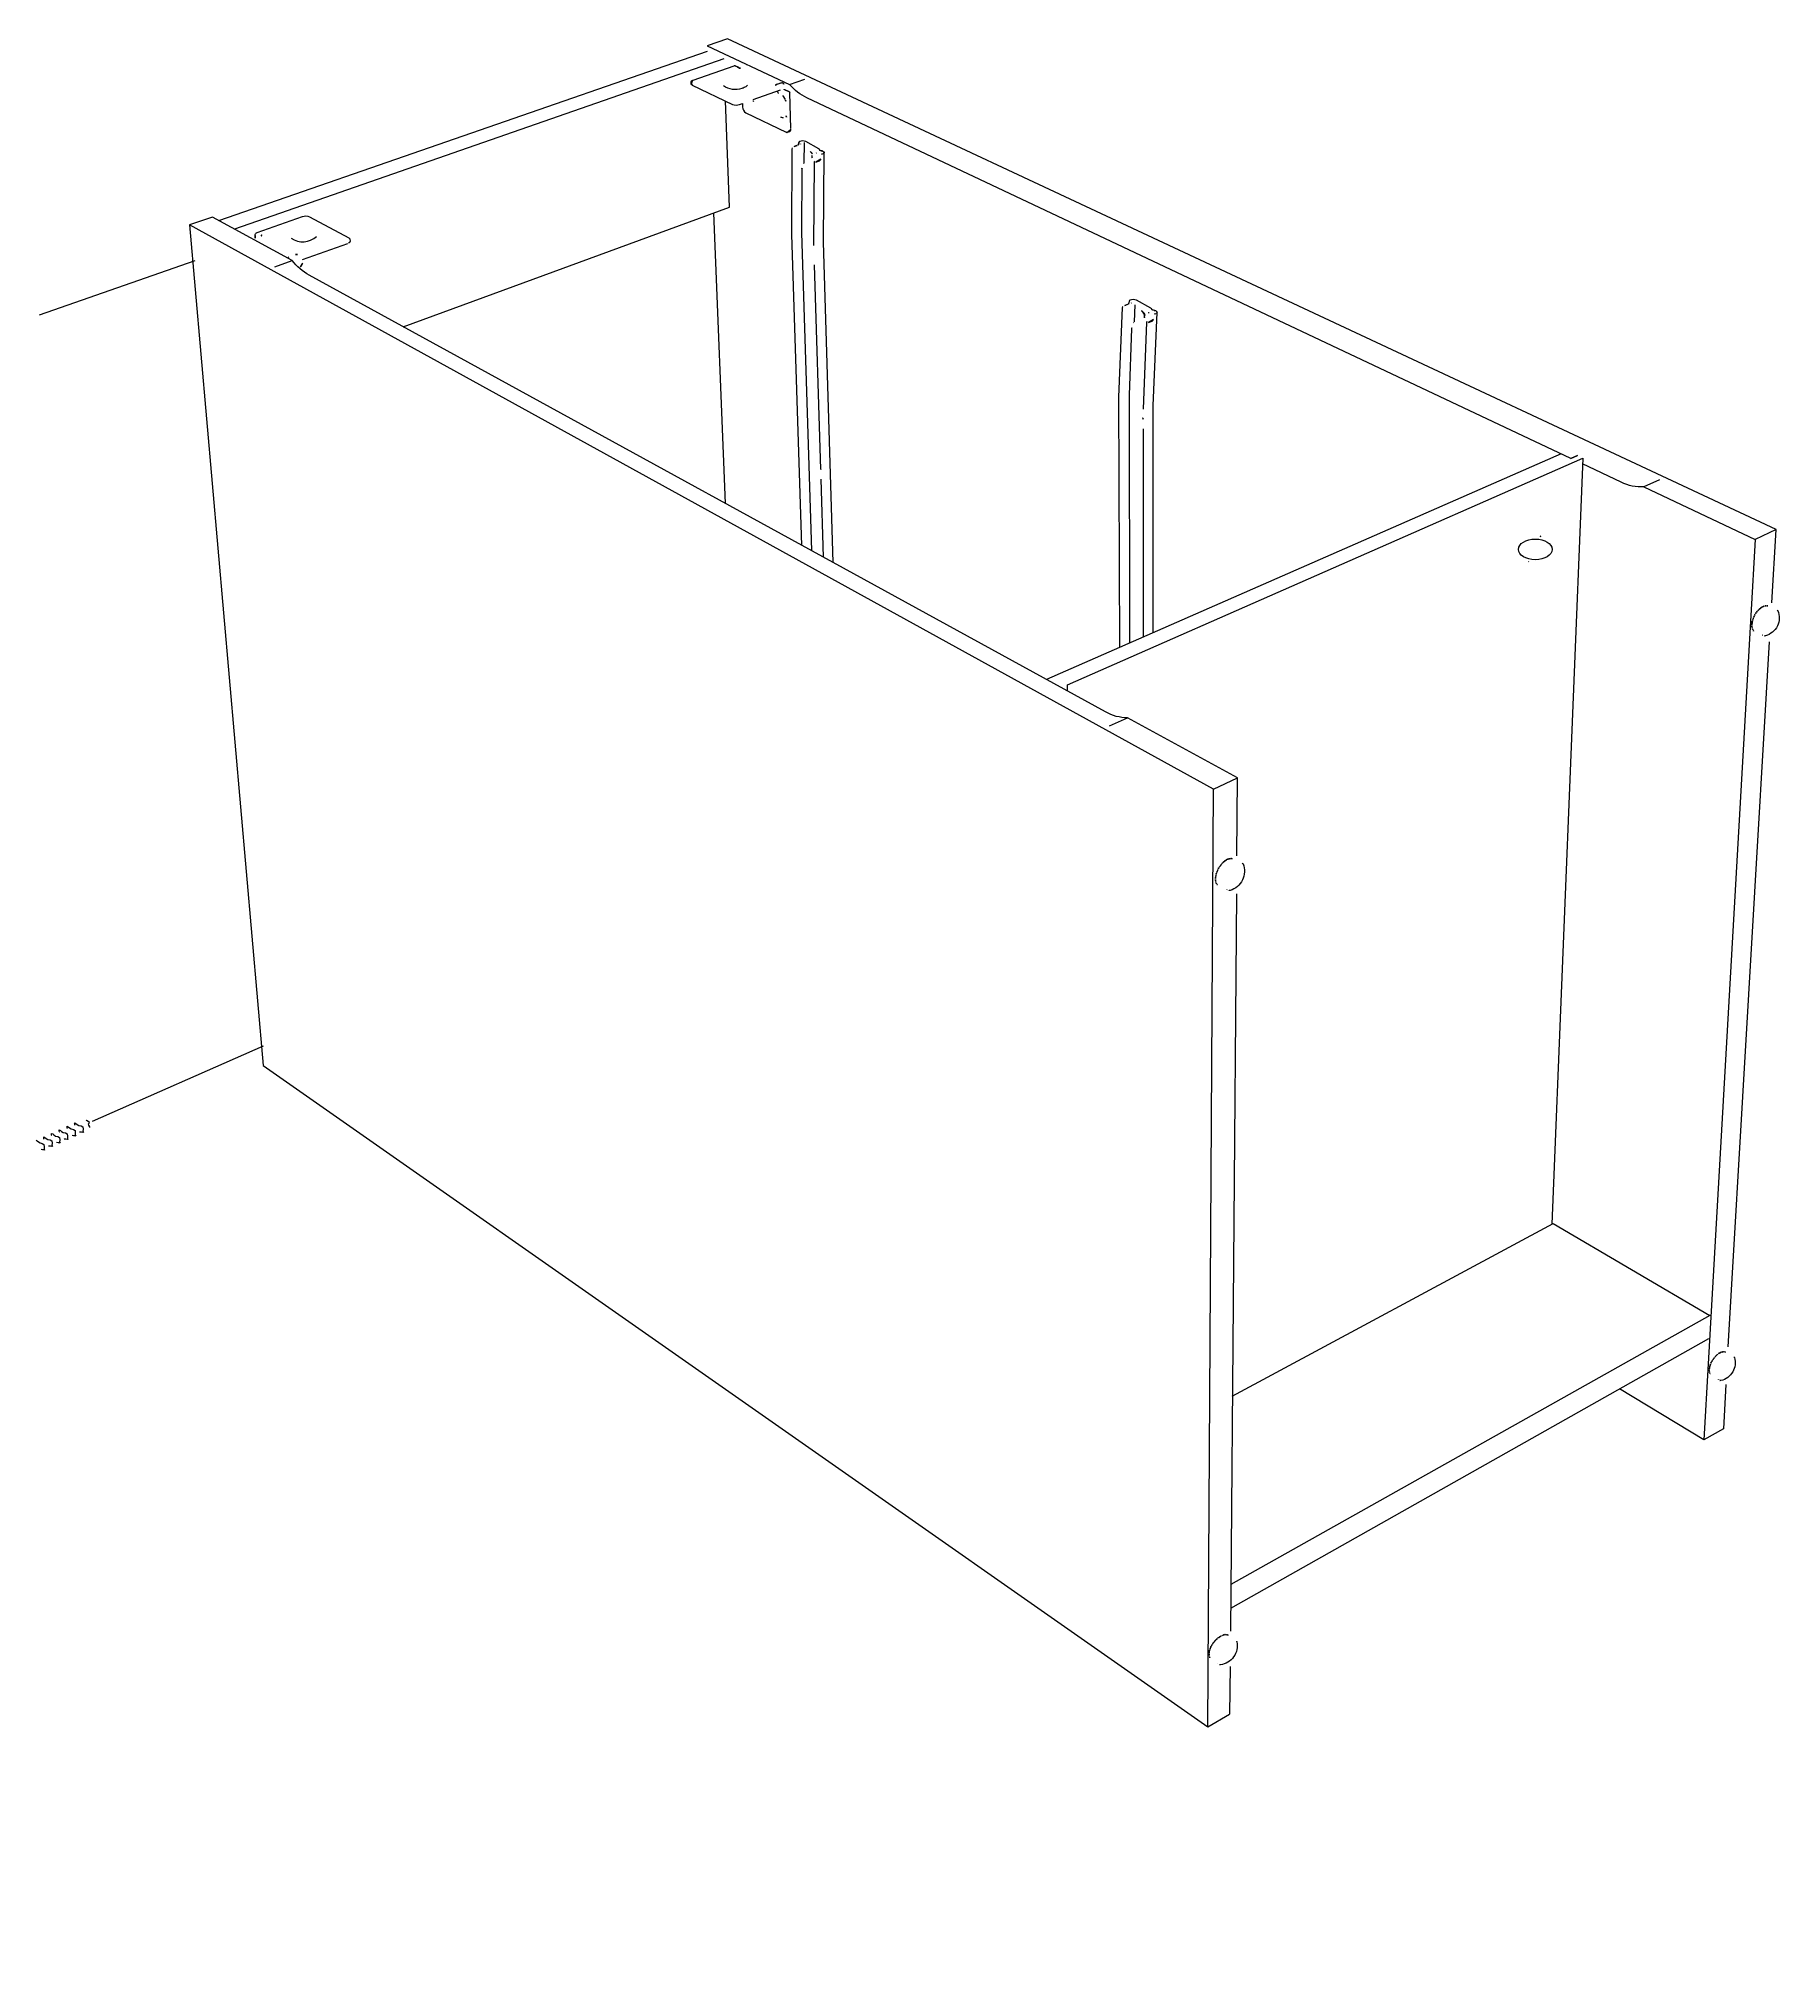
# Model space of a CAD drawing. Header units: metres. Extents: x -27.1 to 47.9, y -10.7 to 6.6.
# Drawn here: x 14.024 to 15.839, y -4.315 to -2.294 of the extents above; entities that cross this region are included whole.
import ezdxf

# ---------------------------------------------------------------- set-up
doc = ezdxf.new("R2010")
doc.units = ezdxf.units.M
doc.header["$MEASUREMENT"] = 0
doc.layers.add('PDF_Working_Num_Penna__255_Num_Penna__255_Num_Penna__255_Num_Penna__255_Num_Penna__255_Num_Penna__255', color=255, linetype='Continuous', lineweight=18)
doc.layers.add('PDF_Working_Num_Penna__7_Num_Penna__7_Num_Penna__7_Num_Penna__7_Num_Penna__7_Num_Penna__7', color=7, linetype='Continuous', lineweight=18)
doc.styles.add('GENERATED_STYLE_1', font='Arial')

msp = doc.modelspace()

# ---------------------------------------------------------------- linework, layer by layer
at = {"layer": 'PDF_Working_Num_Penna__255_Num_Penna__255_Num_Penna__255_Num_Penna__255_Num_Penna__255_Num_Penna__255', "color": 255, "linetype": 'Continuous', "lineweight": 18, "flags": 128}
for points in [[(14.0247, -2.5814), (14.1869, -2.5249)], [(14.2581, -3.3442), (14.0796, -3.4227)]]:
    msp.add_lwpolyline(points, dxfattribs=at)
at = {"layer": 'PDF_Working_Num_Penna__7_Num_Penna__7_Num_Penna__7_Num_Penna__7_Num_Penna__7_Num_Penna__7', "color": 7, "linetype": 'Continuous', "lineweight": 18, "flags": 128}
for points in [[(14.7422, -2.2936), (14.7211, -2.3009)], [(14.7211, -2.3009), (14.8069, -2.3414)], [(15.8313, -2.8819), (15.8358, -2.8055), (14.7422, -2.2936)], [(14.2116, -2.4831), (14.7213, -2.3064)], [(14.7383, -2.3144), (14.2281, -2.4921)], [(14.7063, -2.3367), (14.7491, -2.3217), (14.7494, -2.3216), (14.7498, -2.3216), (14.7502, -2.3218)], [(14.7442, -2.4693), (14.74, -2.3585)], [(14.7973, -2.3471), (14.7687, -2.3573)], [(14.8084, -2.3871), (14.8072, -2.3501)], [(14.8215, -2.4234), (14.8219, -2.4232), (14.8221, -2.423), (14.8224, -2.4019)], [(14.8093, -2.4978), (14.8096, -2.4081)], [(14.8324, -2.5092), (14.8329, -2.4221)], [(14.8424, -2.5057), (14.8431, -2.4122)], [(14.8198, -2.4291), (14.8194, -2.496), (14.8299, -2.8274)], [(14.4038, -2.5939), (14.7442, -2.4693)], [(14.74, -2.7782), (14.728, -2.4752)], [(15.243, -4.054), (15.249, -3.076), (14.1812, -2.4877)], [(14.8198, -2.8219), (14.8093, -2.4978)], [(14.8523, -2.8397), (14.8424, -2.5057)], [(14.0247, -2.5814), (14.1869, -2.5249)], [(14.2702, -2.5313), (14.2882, -2.525)], [(14.2988, -2.5238), (14.3462, -2.507)], [(14.8394, -2.7425), (14.8395, -2.7427), (14.833, -2.5293)], [(15.1513, -2.9282), (15.1505, -2.6672), (15.154, -2.574)], [(15.167, -2.5711), (15.1664, -2.5889)], [(15.1863, -2.6761), (15.1903, -2.5789)], [(15.1637, -2.5957), (15.1611, -2.6651), (15.1615, -2.9237)], [(15.1761, -2.6797), (15.1797, -2.5893)], [(15.1863, -2.9129), (15.1863, -2.6761)], [(15.1762, -2.9172), (15.1761, -2.7005)], [(15.6117, -2.7265), (15.0749, -2.9617)], [(15.0969, -2.9737), (15.0968, -2.9674), (15.6343, -2.7309), (15.602, -3.5297)], [(14.8423, -2.8342), (14.8398, -2.7527)], [(15.6979, -2.7609), (15.8139, -2.8156)], [(15.8358, -2.8055), (15.8139, -2.8156)], [(15.8139, -2.8156), (15.7606, -3.7548)], [(15.7858, -3.6576), (15.829, -2.9224)], [(15.1407, -3.0101), (15.1595, -3.0017)], [(15.249, -3.076), (15.2742, -3.0644)], [(15.2732, -3.1851), (15.2667, -3.9542)], [(14.2581, -3.3442), (14.0796, -3.4227)], [(15.2687, -3.7091), (15.6034, -3.529)], [(15.6034, -3.529), (15.7666, -3.6249)], [(15.7666, -3.6249), (15.2671, -3.9055)], [(15.7652, -3.6492), (15.2668, -3.9306)], [(15.7835, -3.697), (15.7808, -3.7432), (15.7606, -3.7548)], [(15.7606, -3.7548), (15.6726, -3.7015)], [(15.2663, -3.991), (15.2659, -4.0408)]]:
    msp.add_lwpolyline(points, dxfattribs=at)
for points in [[(14.7502, -2.3218), (14.7534, -2.3233)], [(14.7539, -2.324), (14.7533, -2.3237), (14.7531, -2.3236), (14.753, -2.3234), (14.753, -2.3232)], [(14.7536, -2.3234), (14.7538, -2.3236), (14.754, -2.3238)], [(14.7542, -2.3241), (14.7546, -2.3242), (14.755, -2.3242), (14.7555, -2.3242), (14.7559, -2.3241)], [(14.7625, -2.322), (14.7622, -2.322)], [(14.7044, -2.3408), (14.7043, -2.3384), (14.7044, -2.3381), (14.7045, -2.3378), (14.7048, -2.3374), (14.7052, -2.3372), (14.7057, -2.3369)], [(14.7055, -2.342), (14.7052, -2.3418), (14.7048, -2.3415), (14.7046, -2.3413), (14.7045, -2.341)], [(14.793, -2.3414), (14.7926, -2.3415), (14.7924, -2.3417), (14.7923, -2.3418), (14.7923, -2.342), (14.7925, -2.3422), (14.7927, -2.3423)], [(14.793, -2.3414), (14.799, -2.3393), (14.7994, -2.3394)], [(14.7998, -2.3395), (14.8002, -2.3398), (14.8006, -2.3401), (14.8008, -2.3406), (14.801, -2.3411)], [(14.7693, -2.3592), (14.769, -2.3582)], [(14.7945, -2.3486), (14.7946, -2.3493), (14.7948, -2.3498), (14.795, -2.3502), (14.7953, -2.3506)], [(14.8025, -2.3568), (14.802, -2.3559), (14.8016, -2.3551), (14.8011, -2.3543), (14.8005, -2.3536), (14.7999, -2.353)], [(14.8016, -2.347), (14.8014, -2.3465), (14.8012, -2.3461)], [(14.8061, -2.3486), (14.8028, -2.3471), (14.8024, -2.3469), (14.802, -2.3469)], [(14.8031, -2.3587), (14.8028, -2.3577)], [(14.8072, -2.3501), (14.8071, -2.3496), (14.8068, -2.3492), (14.8065, -2.3488)], [(14.7979, -2.3752), (14.8003, -2.376)], [(14.8037, -2.3753), (14.8035, -2.3746), (14.8033, -2.374)], [(14.8033, -2.391), (14.8037, -2.3911), (14.8042, -2.3912), (14.8045, -2.3912)], [(14.8049, -2.3911), (14.8069, -2.3904), (14.8073, -2.3902), (14.8076, -2.3899), (14.8079, -2.3895), (14.8082, -2.389), (14.8083, -2.3885), (14.8084, -2.3878)], [(14.8149, -2.4048), (14.8144, -2.405), (14.8139, -2.4051), (14.8134, -2.4054), (14.8129, -2.4056), (14.8124, -2.4058), (14.8119, -2.4061)], [(14.817, -2.4012), (14.8159, -2.4044)], [(14.817, -2.4012), (14.817, -2.4014)], [(14.8183, -2.4035), (14.8185, -2.4033)], [(14.81, -2.4072), (14.8099, -2.4073), (14.8097, -2.4076), (14.8097, -2.4078)], [(14.8293, -2.4121), (14.8295, -2.4121), (14.8297, -2.4122), (14.8291, -2.4117), (14.8285, -2.4113)], [(14.8297, -2.4122), (14.8302, -2.4129), (14.8308, -2.4136)], [(14.8305, -2.4153), (14.8303, -2.4157), (14.8302, -2.4162), (14.8301, -2.4167), (14.8303, -2.4172), (14.8305, -2.4177)], [(14.8327, -2.4214), (14.8328, -2.4216)], [(14.8342, -2.4224), (14.838, -2.421), (14.8384, -2.4207), (14.8388, -2.4203), (14.8391, -2.42), (14.8394, -2.4195), (14.8395, -2.4193)], [(14.8351, -2.4126), (14.8348, -2.4128), (14.8346, -2.4129)], [(14.8398, -2.4104), (14.8393, -2.4103), (14.839, -2.4102), (14.8386, -2.4101), (14.8384, -2.4099), (14.8382, -2.4098)], [(14.8421, -2.411), (14.8416, -2.4108), (14.841, -2.4106), (14.8404, -2.4105)], [(14.8414, -2.4137), (14.8412, -2.4138), (14.8409, -2.4138), (14.8406, -2.4138), (14.8404, -2.4137)], [(14.8431, -2.4122), (14.843, -2.4126), (14.8428, -2.4129), (14.8425, -2.4132), (14.8421, -2.4134)], [(14.8431, -2.4122), (14.843, -2.4119), (14.8428, -2.4116), (14.8425, -2.4113)], [(14.8198, -2.4291), (14.8198, -2.4288), (14.8199, -2.4285)], [(14.2495, -2.4988), (14.2497, -2.5014)], [(14.2557, -2.4992), (14.2561, -2.4991), (14.2563, -2.4989), (14.2565, -2.4987), (14.2565, -2.4985), (14.2564, -2.4983), (14.2562, -2.4981)], [(14.3485, -2.5049), (14.3484, -2.5053), (14.3483, -2.5057), (14.3479, -2.506), (14.3475, -2.5064), (14.3469, -2.5067)], [(14.2846, -2.5211), (14.2842, -2.5215), (14.2838, -2.5219)], [(14.2939, -2.5187), (14.2936, -2.5186), (14.2932, -2.5185), (14.2927, -2.5185), (14.2922, -2.5185), (14.2918, -2.5185)], [(14.2964, -2.5314), (14.2969, -2.5311), (14.2975, -2.5308), (14.298, -2.5303), (14.2984, -2.5297), (14.2987, -2.5291), (14.2989, -2.5284), (14.2991, -2.5277)], [(15.1616, -2.5665), (15.1617, -2.5667)], [(15.1545, -2.573), (15.1543, -2.5731), (15.1541, -2.5734), (15.1541, -2.5736)], [(15.1598, -2.5705), (15.1593, -2.5707), (15.1588, -2.571), (15.1582, -2.5712), (15.1577, -2.5714), (15.1572, -2.5717), (15.1567, -2.5719)], [(15.1604, -2.57), (15.1603, -2.5702), (15.1602, -2.5704)], [(15.1632, -2.5692), (15.1634, -2.569)], [(15.1746, -2.578), (15.175, -2.5782), (15.1753, -2.5785), (15.1747, -2.5778), (15.174, -2.5774)], [(15.1753, -2.5785), (15.1759, -2.5791), (15.1765, -2.5799), (15.177, -2.5808), (15.1775, -2.5817)], [(15.1773, -2.5819), (15.177, -2.5823), (15.1768, -2.5827), (15.1768, -2.5832), (15.1768, -2.5836), (15.177, -2.5842), (15.1772, -2.5847)], [(15.1812, -2.5896), (15.185, -2.5881), (15.1854, -2.5877), (15.1858, -2.5874), (15.1862, -2.587), (15.1865, -2.5865), (15.1866, -2.5862)], [(15.1819, -2.5792), (15.1816, -2.5794), (15.1813, -2.5795)], [(15.1866, -2.5767), (15.1861, -2.5766), (15.1857, -2.5765), (15.1854, -2.5764), (15.1851, -2.5762), (15.1849, -2.576)], [(15.1891, -2.5774), (15.1885, -2.5772), (15.188, -2.577), (15.1873, -2.5768)], [(15.1887, -2.5804), (15.1885, -2.5805), (15.1882, -2.5805), (15.1879, -2.5805), (15.1876, -2.5805)], [(15.1903, -2.5789), (15.1902, -2.5792), (15.19, -2.5796), (15.1897, -2.5799), (15.1893, -2.5801)], [(15.1903, -2.5789), (15.1903, -2.5786), (15.1901, -2.5783), (15.1899, -2.578), (15.1895, -2.5777)], [(15.1637, -2.5957), (15.1638, -2.5954), (15.1639, -2.595)], [(15.1656, -2.5897), (15.166, -2.5895)], [(15.1795, -2.5886), (15.1796, -2.5888), (15.1797, -2.5891)], [(15.1752, -2.6893), (15.175, -2.6892)], [(15.1752, -2.6893), (15.1757, -2.6898), (15.1761, -2.6904)], [(15.6219, -2.7313), (15.6287, -2.7283)], [(15.5898, -2.8124), (15.5904, -2.8126)], [(15.578, -2.8389), (15.5775, -2.8387)], [(15.8166, -2.8903), (15.8164, -2.8905)], [(15.8174, -2.8894), (15.8171, -2.8895), (15.817, -2.8897), (15.8169, -2.8899), (15.8168, -2.8901)], [(15.8187, -2.8881), (15.8184, -2.8882), (15.8183, -2.8884), (15.8182, -2.8886), (15.8178, -2.889)], [(15.8201, -2.887), (15.8197, -2.8871), (15.8196, -2.8873), (15.8195, -2.8875), (15.8191, -2.8878)], [(15.8213, -2.8862), (15.8211, -2.8862), (15.8208, -2.8865), (15.8204, -2.8868)], [(15.8226, -2.8855), (15.8223, -2.8856), (15.8222, -2.8858), (15.8218, -2.886)], [(15.8239, -2.885), (15.8236, -2.8851), (15.8235, -2.8853), (15.8231, -2.8854)], [(15.8251, -2.8848), (15.8249, -2.8849), (15.8244, -2.885)], [(15.8263, -2.8848), (15.826, -2.8849), (15.8257, -2.8849)], [(15.8263, -2.8848), (15.8271, -2.8851)], [(15.8106, -2.9044), (15.8105, -2.9046), (15.8105, -2.9048), (15.8105, -2.905), (15.8106, -2.9056)], [(15.8106, -2.9067), (15.8105, -2.9064), (15.8105, -2.9062)], [(15.8107, -2.9027), (15.8107, -2.903), (15.8106, -2.9032), (15.8107, -2.9035), (15.8106, -2.904)], [(15.8106, -2.9067), (15.8108, -2.907)], [(15.8108, -2.908), (15.8107, -2.9077)], [(15.811, -2.9011), (15.8109, -2.9013), (15.8109, -2.9015), (15.8109, -2.9018), (15.8108, -2.9023)], [(15.8108, -2.908), (15.8111, -2.9084)], [(15.8111, -2.901), (15.8112, -2.9005)], [(15.8112, -2.9093), (15.8111, -2.909)], [(15.8112, -2.9093), (15.8114, -2.9094), (15.8116, -2.9096)], [(15.8114, -2.9), (15.8113, -2.8998), (15.8114, -2.8996), (15.8115, -2.8994)], [(15.8123, -2.8974), (15.8121, -2.8976), (15.812, -2.8978), (15.8119, -2.898), (15.812, -2.8982), (15.8118, -2.8987)], [(15.8118, -2.9103), (15.8121, -2.9105), (15.8122, -2.9107)], [(15.813, -2.8957), (15.8129, -2.8958), (15.8128, -2.896), (15.8127, -2.8962), (15.8127, -2.8964), (15.8125, -2.8969)], [(15.814, -2.8939), (15.8139, -2.8941), (15.8137, -2.8942), (15.8136, -2.8945), (15.8136, -2.8947), (15.8133, -2.8951)], [(15.815, -2.8923), (15.8147, -2.8925), (15.8146, -2.8928), (15.8146, -2.893), (15.8143, -2.8934)], [(15.8162, -2.8908), (15.8159, -2.891), (15.8158, -2.8912), (15.8157, -2.8914), (15.8154, -2.8918)], [(15.8124, -2.9112), (15.8123, -2.911)], [(15.822, -2.9155), (15.8218, -2.9156)], [(15.824, -2.9162), (15.8237, -2.9162)], [(15.2584, -3.1532), (15.2583, -3.1532), (15.2581, -3.1534), (15.2579, -3.1536), (15.2579, -3.1538), (15.2577, -3.154)], [(15.2598, -3.1519), (15.2597, -3.1519), (15.2595, -3.152), (15.2593, -3.1522), (15.2592, -3.1524), (15.2588, -3.1528)], [(15.2612, -3.1507), (15.261, -3.1507), (15.2609, -3.1509), (15.2607, -3.151), (15.2606, -3.1512), (15.2602, -3.1516)], [(15.2626, -3.1499), (15.2623, -3.1499), (15.2621, -3.1502), (15.2616, -3.1505)], [(15.2639, -3.1491), (15.2636, -3.1492), (15.2635, -3.1494), (15.2631, -3.1496)], [(15.2653, -3.1486), (15.265, -3.1487), (15.2649, -3.1489), (15.2645, -3.1491)], [(15.2666, -3.1484), (15.2663, -3.1485), (15.2659, -3.1486)], [(15.2678, -3.1484), (15.2676, -3.1484), (15.2672, -3.1486)], [(15.2678, -3.1484), (15.2686, -3.1487)], [(15.2512, -3.1692), (15.2511, -3.1694), (15.2511, -3.1696), (15.2511, -3.1698), (15.2512, -3.1704)], [(15.2512, -3.1715), (15.2511, -3.1713), (15.2511, -3.171)], [(15.2514, -3.1674), (15.2513, -3.1676), (15.2512, -3.1679), (15.2513, -3.1682), (15.2512, -3.1687)], [(15.2512, -3.1715), (15.2514, -3.172)], [(15.2515, -3.173), (15.2513, -3.1727)], [(15.2517, -3.1657), (15.2515, -3.1658), (15.2515, -3.1661), (15.2515, -3.1662), (15.2516, -3.1664), (15.2515, -3.1669)], [(15.2515, -3.173), (15.2517, -3.1734)], [(15.2517, -3.1656), (15.2519, -3.165)], [(15.252, -3.1645), (15.252, -3.1643), (15.252, -3.1641), (15.2521, -3.1638)], [(15.253, -3.1618), (15.2528, -3.1619), (15.2527, -3.1622), (15.2526, -3.1624), (15.2527, -3.1626), (15.2524, -3.1631)], [(15.2538, -3.1599), (15.2536, -3.1601), (15.2535, -3.1603), (15.2534, -3.1605), (15.2534, -3.1607), (15.2532, -3.1612)], [(15.2548, -3.158), (15.2547, -3.1582), (15.2545, -3.1584), (15.2544, -3.1586), (15.2544, -3.1588), (15.2541, -3.1593)], [(15.2559, -3.1563), (15.2558, -3.1564), (15.2556, -3.1566), (15.2555, -3.1568), (15.2554, -3.157), (15.2551, -3.1575)], [(15.2571, -3.1547), (15.257, -3.1548), (15.2568, -3.1549), (15.2567, -3.1551), (15.2566, -3.1554), (15.2562, -3.1559)], [(15.2576, -3.1542), (15.2573, -3.1544)], [(15.2519, -3.1743), (15.2518, -3.174)], [(15.2519, -3.1743), (15.2521, -3.1744), (15.2522, -3.1747)], [(15.2525, -3.1754), (15.2528, -3.1756), (15.2529, -3.1758)], [(15.2532, -3.1764), (15.2531, -3.1762)], [(15.2632, -3.1809), (15.2631, -3.181)], [(15.2654, -3.1817), (15.2651, -3.1816)], [(15.2663, -3.1817), (15.2665, -3.1817)], [(15.7666, -3.6786), (15.7665, -3.6788), (15.7664, -3.679), (15.7664, -3.6793), (15.7664, -3.6798)], [(15.767, -3.6771), (15.7669, -3.6772), (15.7668, -3.6774), (15.7668, -3.6776), (15.7667, -3.6782)], [(15.767, -3.677), (15.7672, -3.6765)], [(15.7674, -3.676), (15.7674, -3.6757), (15.7675, -3.6754)], [(15.7685, -3.6737), (15.7683, -3.6738), (15.7681, -3.674), (15.7681, -3.6742), (15.7681, -3.6744), (15.7679, -3.6748)], [(15.7693, -3.672), (15.7692, -3.6721), (15.769, -3.6723), (15.7689, -3.6725), (15.7689, -3.6727), (15.7687, -3.6732)], [(15.7704, -3.6704), (15.7702, -3.6705), (15.7701, -3.6707), (15.7699, -3.6709), (15.7699, -3.6711), (15.7696, -3.6715)], [(15.7715, -3.669), (15.7711, -3.6691), (15.771, -3.6694), (15.771, -3.6696), (15.7706, -3.67)], [(15.7726, -3.6676), (15.7723, -3.6678), (15.7722, -3.6679), (15.7722, -3.6681), (15.7718, -3.6685)], [(15.7731, -3.6672), (15.7728, -3.6674)], [(15.7739, -3.6663), (15.7736, -3.6665), (15.7734, -3.6667), (15.7734, -3.6669), (15.7732, -3.667)], [(15.7752, -3.6653), (15.7749, -3.6653), (15.7748, -3.6655), (15.7746, -3.6657), (15.7743, -3.666)], [(15.7765, -3.6643), (15.7762, -3.6644), (15.7761, -3.6645), (15.7759, -3.6647), (15.7756, -3.665)], [(15.7778, -3.6636), (15.7775, -3.6637), (15.7773, -3.6639), (15.7769, -3.6642)], [(15.779, -3.6631), (15.7787, -3.6632), (15.7786, -3.6633), (15.7782, -3.6635)], [(15.7802, -3.6627), (15.78, -3.6628), (15.7798, -3.6629), (15.7795, -3.6631)], [(15.7814, -3.6626), (15.7811, -3.6627), (15.7807, -3.6628)], [(15.7825, -3.6627), (15.7822, -3.6628), (15.7819, -3.6628)], [(15.7825, -3.6628), (15.7831, -3.6631)], [(15.7663, -3.6802), (15.7662, -3.6804), (15.7661, -3.6808), (15.7662, -3.6813)], [(15.7661, -3.6823), (15.7661, -3.6821)], [(15.7661, -3.6823), (15.7662, -3.6827)], [(15.7662, -3.6837), (15.7661, -3.6834)], [(15.7662, -3.6837), (15.7664, -3.6841)], [(15.7664, -3.6849), (15.7664, -3.6846)], [(15.7664, -3.6849), (15.7666, -3.685), (15.7667, -3.6853)], [(15.7669, -3.686), (15.7671, -3.6861), (15.7672, -3.6863)], [(15.7674, -3.6869), (15.7673, -3.6867)], [(15.7757, -3.6918), (15.7756, -3.6919)], [(15.7775, -3.6927), (15.7773, -3.6926)], [(15.2533, -3.9617), (15.253, -3.9619)], [(15.2542, -3.9609), (15.2539, -3.961), (15.2537, -3.9612), (15.2536, -3.9614), (15.2535, -3.9615)], [(15.2557, -3.9599), (15.2554, -3.9599), (15.2552, -3.9601), (15.2551, -3.9603), (15.2547, -3.9606)], [(15.2572, -3.959), (15.2569, -3.9591), (15.2567, -3.9592), (15.2566, -3.9594), (15.2561, -3.9596)], [(15.2586, -3.9584), (15.2583, -3.9584), (15.258, -3.9587), (15.2576, -3.9589)], [(15.26, -3.9579), (15.2596, -3.958), (15.2595, -3.9582), (15.2591, -3.9583)], [(15.2613, -3.9577), (15.261, -3.9577), (15.2608, -3.9579), (15.2604, -3.958)], [(15.2625, -3.9577), (15.2622, -3.9578), (15.2618, -3.9578)], [(15.2636, -3.9579), (15.2634, -3.9579), (15.263, -3.958)], [(15.2636, -3.9579), (15.2643, -3.9584)], [(15.2445, -3.977), (15.2444, -3.9768), (15.2445, -3.9765)], [(15.2444, -3.9784), (15.2444, -3.9781)], [(15.2444, -3.9784), (15.2445, -3.9789)], [(15.2445, -3.977), (15.2445, -3.9774)], [(15.2446, -3.9798), (15.2445, -3.9794)], [(15.2449, -3.9748), (15.2447, -3.975), (15.2447, -3.9752), (15.2446, -3.9754), (15.2447, -3.9759)], [(15.2446, -3.9798), (15.2447, -3.9799), (15.2448, -3.9802)], [(15.2449, -3.9809), (15.2451, -3.9811), (15.2452, -3.9813)], [(15.2453, -3.9731), (15.2452, -3.9733), (15.2451, -3.9736), (15.2451, -3.9739), (15.245, -3.9743)], [(15.2454, -3.9819), (15.2453, -3.9817)], [(15.2459, -3.9715), (15.2458, -3.9717), (15.2457, -3.9719), (15.2457, -3.972), (15.2455, -3.9727)], [(15.246, -3.9714), (15.2462, -3.971)], [(15.2464, -3.9705), (15.2464, -3.9703), (15.2465, -3.9701), (15.2466, -3.9699)], [(15.2478, -3.9681), (15.2476, -3.9682), (15.2474, -3.9684), (15.2473, -3.9686), (15.2473, -3.9688), (15.2471, -3.9693)], [(15.2488, -3.9664), (15.2487, -3.9665), (15.2485, -3.9667), (15.2484, -3.9669), (15.2484, -3.9671), (15.2481, -3.9676)], [(15.2501, -3.9648), (15.2499, -3.965), (15.2498, -3.9651), (15.2496, -3.9653), (15.2496, -3.9655), (15.2492, -3.9659)], [(15.2514, -3.9634), (15.2511, -3.9636), (15.2509, -3.9638), (15.2508, -3.964), (15.2504, -3.9644)], [(15.2528, -3.9621), (15.2524, -3.9622), (15.2523, -3.9624), (15.2522, -3.9626), (15.2518, -3.963)], [(15.2537, -3.9879), (15.2535, -3.988)], [(15.2555, -3.9891), (15.2552, -3.989)]]:
    msp.add_lwpolyline(points, close=True, dxfattribs=at)
for points in [[(14.7055, -2.342), (14.7475, -2.3621, 0.176468), (14.7548, -2.3622), (14.7579, -2.3611), (14.758, -2.3647, 0.256955), (14.7614, -2.3709), (14.8033, -2.391)], [(14.7631, -2.3419), (14.763, -2.3421), (14.7628, -2.3423), (14.7624, -2.3428), (14.7618, -2.3433), (14.7612, -2.3438), (14.7604, -2.3442), (14.7596, -2.3446), (14.7586, -2.345), (14.758, -2.3452), (14.7573, -2.3454, -0.24708), (14.738, -2.3427)], [(15.6219, -2.7313), (14.8249, -2.3553, -0.097733), (14.8069, -2.3414), (14.8229, -2.3357)], [(14.8382, -2.4095), (14.8381, -2.4092), (14.838, -2.4089), (14.8377, -2.4086), (14.8373, -2.4084), (14.8238, -2.4009, 0.216747), (14.8173, -2.4009), (14.8172, -2.401), (14.817, -2.4012)], [(15.2735, -3.1455), (15.2742, -3.0644), (15.1595, -3.0017, -0.138025), (15.1366, -2.9955), (14.306, -2.5402, -0.092201), (14.2882, -2.525), (14.205, -2.4795), (14.1812, -2.4877), (14.2579, -3.3642), (15.243, -4.054), (15.2659, -4.0408)], [(14.2495, -2.4988), (14.2495, -2.4982), (14.2496, -2.4977), (14.2499, -2.4971), (14.2502, -2.4966), (14.2506, -2.4962), (14.251, -2.4958), (14.2515, -2.4956), (14.2988, -2.479, -0.188336), (14.3063, -2.4792), (14.3473, -2.5013), (14.3477, -2.5015), (14.348, -2.5018), (14.3482, -2.5021), (14.3483, -2.5024), (14.3485, -2.5049)], [(15.1848, -2.5758), (15.1848, -2.5754), (15.1846, -2.5751), (15.1842, -2.5748), (15.1838, -2.5745), (15.1688, -2.5663, 0.214188), (15.162, -2.5662), (15.1617, -2.5663), (15.1616, -2.5665), (15.1604, -2.57)], [(15.7143, -2.7536), (15.6979, -2.7609, -0.133885), (15.6744, -2.7561), (15.634, -2.737)], [(15.8368, -2.8894), (15.8372, -2.8897), (15.8375, -2.8898), (15.8377, -2.89, -0.446733), (15.8249, -2.9162), (15.8243, -2.9162), (15.824, -2.9162)], [(15.279, -3.1533), (15.2794, -3.1536), (15.2797, -3.1537), (15.2799, -3.1539, -0.446567), (15.2663, -3.1817), (15.2657, -3.1817), (15.2654, -3.1817)], [(15.7917, -3.6681), (15.792, -3.6684), (15.7922, -3.6685), (15.7924, -3.6688, -0.433455), (15.7783, -3.6928), (15.7778, -3.6927), (15.7775, -3.6927)], [(15.2729, -3.9645), (15.2732, -3.9648), (15.2734, -3.965), (15.2735, -3.9652, -0.433213), (15.2563, -3.9892), (15.2558, -3.9891), (15.2555, -3.9891)]]:
    msp.add_lwpolyline(points, format="xyb", dxfattribs=at)
at = {"layer": 'PDF_Working_Num_Penna__7_Num_Penna__7_Num_Penna__7_Num_Penna__7_Num_Penna__7_Num_Penna__7', "color": 7, "linetype": 'Continuous', "lineweight": 18}
msp.add_arc((14.2991, -2.4834), 0.0219, 236.4286, 311.2287, dxfattribs=at)
msp.add_ellipse((15.5847, -2.8261), major_axis=(0.0176, 0), ratio=0.611575, dxfattribs=at)
for points in [[(14.0369, -3.4374), (14.038, -3.4374), (14.0366, -3.4351), (14.0373, -3.4351)], [(14.0373, -3.4351), (14.0388, -3.4351), (14.0401, -3.4383), (14.0438, -3.4383)], [(14.045, -3.4338), (14.0461, -3.4338), (14.0446, -3.4314), (14.0453, -3.4314)], [(14.0453, -3.4314), (14.0469, -3.4314), (14.0481, -3.4346), (14.0519, -3.4346)], [(14.0519, -3.4346), (14.0556, -3.4346), (14.0527, -3.4416), (14.0542, -3.4416)], [(14.0531, -3.4301), (14.0542, -3.4301), (14.0527, -3.4277), (14.0534, -3.4277)], [(14.0534, -3.4277), (14.055, -3.4277), (14.0563, -3.4309), (14.06, -3.4309)], [(14.06, -3.4309), (14.0637, -3.4309), (14.0608, -3.4379), (14.0624, -3.4379)], [(14.0612, -3.4264), (14.0623, -3.4264), (14.0608, -3.4241), (14.0615, -3.4241)], [(14.0615, -3.4241), (14.0631, -3.4241), (14.0644, -3.4273), (14.0681, -3.4273)], [(14.0704, -3.4342), (14.0714, -3.4342), (14.065, -3.4336), (14.0668, -3.4336)], [(14.0681, -3.4273), (14.0718, -3.4273), (14.0689, -3.4342), (14.0704, -3.4342)], [(14.0765, -3.4243), (14.0789, -3.4243), (14.0723, -3.4213), (14.0732, -3.4213)], [(14.077, -3.4288), (14.0779, -3.4288), (14.0742, -3.4243), (14.0765, -3.4243)], [(14.0211, -3.4423), (14.0226, -3.4423), (14.0239, -3.4455), (14.0276, -3.4455)], [(14.03, -3.4525), (14.031, -3.4525), (14.0245, -3.4518), (14.0263, -3.4518)], [(14.0276, -3.4455), (14.0313, -3.4455), (14.0284, -3.4525), (14.03, -3.4525)], [(14.0289, -3.441), (14.03, -3.441), (14.0285, -3.4387), (14.0292, -3.4387)], [(14.0292, -3.4387), (14.0307, -3.4387), (14.032, -3.4419), (14.0357, -3.4419)], [(14.0381, -3.4488), (14.0391, -3.4488), (14.0326, -3.4482), (14.0345, -3.4482)], [(14.0357, -3.4419), (14.0395, -3.4419), (14.0366, -3.4488), (14.0381, -3.4488)], [(14.0462, -3.4452), (14.0471, -3.4452), (14.0407, -3.4445), (14.0425, -3.4445)], [(14.0438, -3.4383), (14.0476, -3.4383), (14.0446, -3.4452), (14.0462, -3.4452)], [(14.0542, -3.4416), (14.0552, -3.4416), (14.0487, -3.4409), (14.0506, -3.4409)], [(14.0624, -3.4379), (14.0633, -3.4379), (14.0569, -3.4372), (14.0587, -3.4372)]]:
    msp.add_open_spline(points, degree=3, dxfattribs=at)

# ---------------------------------------------------------------- texts
at = {"layer": 'PDF_Working_Num_Penna__7_Num_Penna__7_Num_Penna__7_Num_Penna__7_Num_Penna__7_Num_Penna__7', "color": 7, "linetype": 'Continuous', "lineweight": 18, "insert": (15.7925, -4.315), "char_height": 0.00000428, "attachment_point": 7, "style": 'GENERATED_STYLE_1'}
msp.add_mtext('\\A1;{\\pql;\\fArial|b0|i0|c0|p34;17}', dxfattribs=at)

doc.saveas('drawing.dxf')
